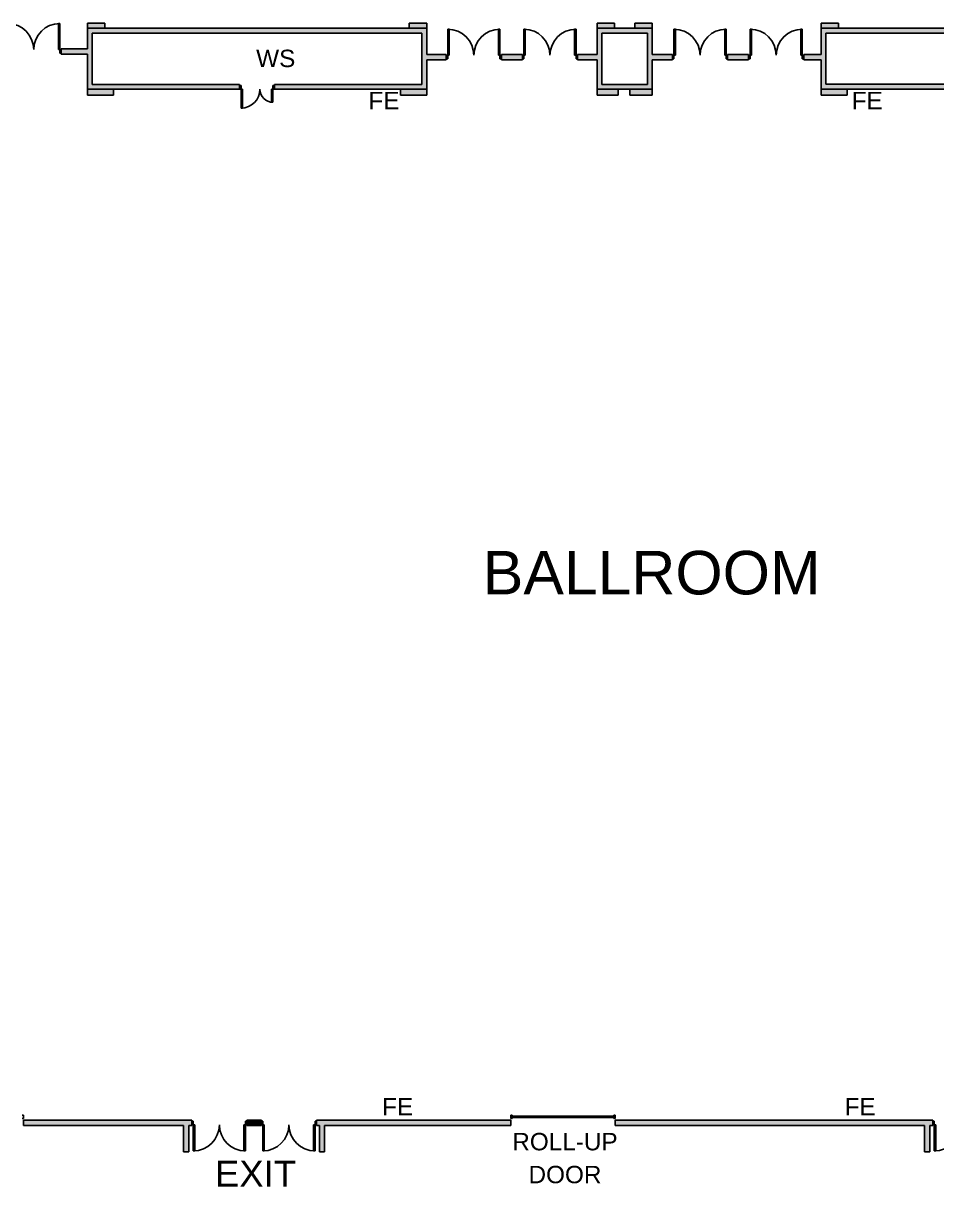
# Model space of a CAD drawing. Header units: inches. Extents: x -232 to 4871, y -5993 to -96.
# Drawn here: x 1557 to 2817, y -2585 to -981 of the extents above; entities that cross this region are included whole.
import ezdxf
from ezdxf.enums import TextEntityAlignment as Align

# ---------------------------------------------------------------- set-up
doc = ezdxf.new("R2010")
doc.units = ezdxf.units.IN
doc.header["$LTSCALE"] = 100
doc.header["$MEASUREMENT"] = 0
for name, color, linetype in [('bldg_doors', 9, 'CONTINUOUS'), ('bldg_doors_service', 7, 'CONTINUOUS'), ('bldg_fire', 1, 'CONTINUOUS'), ('bldg_text', 94, 'CONTINUOUS'), ('bldg_text1', 94, 'CONTINUOUS'), ('bldg_wallint', 9, 'CONTINUOUS'), ('bldg_wallintsol', 9, 'CONTINUOUS')]:
    doc.layers.add(name, color=color, linetype=linetype)
doc.styles.add('bldgtx30', font='arial.ttf', dxfattribs={"height": 30})
doc.styles.add('bldgtx36', font='arial.ttf', dxfattribs={"height": 36})

msp = doc.modelspace()

# ---------------------------------------------------------------- hatches: boundary and pattern name
at = {"layer": 'bldg_wallintsol'}
for points in [[(2140.5, -1023.7), (2113.5, -1023.7), (2113.5, -987.7), (1645.5, -987.7), (1645.5, -1016), (1609.5, -1016), (1609.5, -1023.2), (1645.5, -1023.2), (1645.5, -1071.7), (1855.5, -1071.7), (1855.5, -1065.1), (1652.1, -1065.1), (1652.1, -1016), (1652.1, -994.4), (2106.8, -994.4), (2106.8, -1023.7), (2106.8, -1065.1), (1903.5, -1065.1), (1903.5, -1071.7), (2113.5, -1071.7), (2113.5, -1031), (2140.5, -1031)], [(1669.5, -980.7), (1645.5, -980.7), (1645.5, -987.7), (1669.5, -987.7)], [(2113.5, -980.7), (2089.5, -980.7), (2089.5, -987.7), (2113.5, -987.7)], [(2372.5, -980.7), (2348.5, -980.7), (2348.5, -987.7), (2372.5, -987.7)], [(2424.5, -980.7), (2400.5, -980.7), (2400.5, -987.7), (2424.5, -987.7)], [(3139.5, -1031), (3175.5, -1031), (3175.5, -1023.7), (3139.5, -1023.7), (3139.5, -987.7), (2657.5, -987.7), (2657.5, -1023.7), (2633.5, -1023.7), (2633.5, -1031), (2657.5, -1031), (2657.5, -1071.7), (2863.5, -1071.7), (2863.5, -1064.5), (2664.1, -1064.5), (2664.1, -1023.7), (2664.1, -994.4), (3132.8, -994.4), (3132.8, -1023.7), (3132.8, -1064.5), (2911.5, -1064.5), (2911.5, -1071.7), (3139.5, -1071.7)], [(2681.5, -980.7), (2657.5, -980.7), (2657.5, -987.7), (2681.5, -987.7)], [(2245.5, -1023.7), (2240.5, -1023.7), (2221.5, -1023.7), (2216.5, -1023.7), (2216.5, -1031), (2245.5, -1031)], [(2557.5, -1023.7), (2552.5, -1023.7), (2533.5, -1023.7), (2528.5, -1023.7), (2528.5, -1031), (2557.5, -1031)], [(1681.5, -1071.7), (1645.5, -1071.7), (1645.5, -1079.7), (1681.5, -1079.7)], [(2113.5, -1071.7), (2077.5, -1071.7), (2077.5, -1079.7), (2113.5, -1079.7)], [(2377.5, -1071.7), (2348.5, -1071.7), (2348.5, -1079.7), (2377.5, -1079.7)], [(2424.5, -1071.7), (2393.5, -1071.7), (2393.5, -1079.7), (2424.5, -1079.7)], [(2693.5, -1071.7), (2657.5, -1071.7), (2657.5, -1079.7), (2693.5, -1079.7)], [(1789.5, -2493.7), (1781.8, -2493.7), (1557.5, -2493.7), (1557.5, -2501), (1778.2, -2501), (1778.2, -2537), (1785.5, -2537), (1785.5, -2501), (1789.5, -2501)], [(1885.5, -2493.7), (1865.5, -2493.7), (1865.5, -2501), (1885.5, -2501)], [(2229.5, -2493.7), (1969.1, -2493.7), (1961.5, -2493.7), (1961.5, -2501), (1965.5, -2501), (1965.5, -2537), (1972.7, -2537), (1972.7, -2501), (2229.5, -2501)], [(2811.5, -2493.7), (2803.8, -2493.7), (2373.5, -2493.7), (2373.5, -2501), (2800.2, -2501), (2800.2, -2537), (2807.5, -2537), (2807.5, -2501), (2811.5, -2501)]]:
    msp.add_hatch(color=256, dxfattribs=at).paths.add_polyline_path(points)
h = msp.add_hatch(color=256, dxfattribs=at)
h.paths.add_polyline_path([(2424.5, -1031), (2452.5, -1031), (2452.5, -1023.7), (2424.5, -1023.7), (2424.5, -987.7), (2348.5, -987.7), (2348.5, -1023.7), (2321.5, -1023.7), (2321.5, -1031), (2348.5, -1031), (2348.5, -1071.7), (2424.5, -1071.7)])
h.paths.add_polyline_path([(2355.1, -1023.7), (2355.1, -994.4), (2417.8, -994.4), (2417.8, -1023.7), (2417.8, -1065.1), (2355.1, -1065.1)], flags=17)

# ---------------------------------------------------------------- linework, layer by layer
at = {"layer": 'bldg_doors'}
for p, q in [((1605.5, -1017.1), (1605.5, -981.1)), ((1605.5, -981.1), (1607.5, -981.1)), ((1607.5, -981.1), (1607.5, -1017.1)), ((2144.5, -988.9), (2142.5, -988.9)), ((2142.5, -988.9), (2142.5, -1024.9)), ((2144.5, -1024.9), (2144.5, -988.9)), ((2212.5, -1024.9), (2212.5, -988.9)), ((2212.5, -988.9), (2214.5, -988.9)), ((2214.5, -988.9), (2214.5, -1024.9)), ((2249.5, -988.9), (2247.5, -988.9)), ((2247.5, -988.9), (2247.5, -1024.9)), ((2249.5, -1024.9), (2249.5, -988.9)), ((2317.5, -1024.9), (2317.5, -988.9)), ((2317.5, -988.9), (2319.5, -988.9)), ((2319.5, -988.9), (2319.5, -1024.9)), ((2456.5, -988.9), (2454.5, -988.9)), ((2454.5, -988.9), (2454.5, -1024.9)), ((2456.5, -1024.9), (2456.5, -988.9)), ((2524.5, -1024.9), (2524.5, -988.9)), ((2524.5, -988.9), (2526.5, -988.9)), ((2526.5, -988.9), (2526.5, -1024.9)), ((2561.5, -988.9), (2559.5, -988.9)), ((2559.5, -988.9), (2559.5, -1024.9)), ((2561.5, -1024.9), (2561.5, -988.9)), ((2629.5, -1024.9), (2629.5, -988.9)), ((2629.5, -988.9), (2631.5, -988.9)), ((2631.5, -988.9), (2631.5, -1024.9)), ((1607.5, -1017.1), (1605.5, -1017.1)), ((1609.5, -1017.1), (1607.5, -1017.1)), ((1607.5, -1017.1), (1607.5, -1022.1)), ((1607.5, -1022.1), (1609.5, -1022.1)), ((1609.5, -1022.1), (1609.5, -1017.1)), ((2140.5, -1029.9), (2140.5, -1024.9)), ((2140.5, -1024.9), (2142.5, -1024.9)), ((2142.5, -1024.9), (2144.5, -1024.9)), ((2142.5, -1024.9), (2142.5, -1029.9)), ((2214.5, -1024.9), (2212.5, -1024.9)), ((2216.5, -1024.9), (2214.5, -1024.9)), ((2214.5, -1024.9), (2214.5, -1029.9)), ((2216.5, -1029.9), (2216.5, -1024.9)), ((2245.5, -1029.9), (2245.5, -1024.9)), ((2245.5, -1024.9), (2247.5, -1024.9)), ((2247.5, -1024.9), (2249.5, -1024.9)), ((2247.5, -1024.9), (2247.5, -1029.9)), ((2319.5, -1024.9), (2317.5, -1024.9)), ((2321.5, -1024.9), (2319.5, -1024.9)), ((2319.5, -1024.9), (2319.5, -1029.9)), ((2321.5, -1029.9), (2321.5, -1024.9)), ((2452.5, -1029.9), (2452.5, -1024.9)), ((2452.5, -1024.9), (2454.5, -1024.9)), ((2454.5, -1024.9), (2456.5, -1024.9)), ((2454.5, -1024.9), (2454.5, -1029.9)), ((2526.5, -1024.9), (2524.5, -1024.9)), ((2528.5, -1024.9), (2526.5, -1024.9)), ((2526.5, -1024.9), (2526.5, -1029.9)), ((2528.5, -1029.9), (2528.5, -1024.9)), ((2557.5, -1029.9), (2557.5, -1024.9)), ((2557.5, -1024.9), (2559.5, -1024.9)), ((2559.5, -1024.9), (2561.5, -1024.9)), ((2559.5, -1024.9), (2559.5, -1029.9)), ((2631.5, -1024.9), (2629.5, -1024.9)), ((2633.5, -1024.9), (2631.5, -1024.9)), ((2631.5, -1024.9), (2631.5, -1029.9)), ((2633.5, -1029.9), (2633.5, -1024.9)), ((2142.5, -1029.9), (2140.5, -1029.9)), ((2214.5, -1029.9), (2216.5, -1029.9)), ((2247.5, -1029.9), (2245.5, -1029.9)), ((2319.5, -1029.9), (2321.5, -1029.9)), ((2454.5, -1029.9), (2452.5, -1029.9)), ((2526.5, -1029.9), (2528.5, -1029.9)), ((2559.5, -1029.9), (2557.5, -1029.9)), ((2631.5, -1029.9), (2633.5, -1029.9)), ((1857.5, -1066.7), (1855.5, -1066.7)), ((1855.5, -1066.7), (1855.5, -1071.7)), ((1855.5, -1071.7), (1857.5, -1071.7)), ((1857.5, -1071.7), (1857.5, -1066.7)), ((1857.5, -1071.7), (1859.5, -1071.7)), ((1857.5, -1097.7), (1857.5, -1071.7)), ((1859.5, -1071.7), (1859.5, -1097.7)), ((1899.5, -1089.7), (1899.5, -1071.7)), ((1899.5, -1071.7), (1901.5, -1071.7)), ((1901.5, -1066.7), (1903.5, -1066.7)), ((1901.5, -1071.7), (1901.5, -1066.7)), ((1901.5, -1071.7), (1901.5, -1089.7)), ((1903.5, -1071.7), (1901.5, -1071.7)), ((1903.5, -1066.7), (1903.5, -1071.7)), ((1901.5, -1089.7), (1899.5, -1089.7)), ((1859.5, -1097.7), (1857.5, -1097.7)), ((1791.5, -2494.9), (1789.5, -2494.9)), ((1789.5, -2494.9), (1789.5, -2499.9)), ((1789.5, -2499.9), (1791.5, -2499.9)), ((1791.5, -2499.9), (1791.5, -2494.9)), ((1791.5, -2499.9), (1793.5, -2499.9)), ((1791.5, -2535.9), (1791.5, -2499.9)), ((1793.5, -2499.9), (1793.5, -2535.9)), ((1863.5, -2499.9), (1861.5, -2499.9)), ((1861.5, -2499.9), (1861.5, -2535.9)), ((1863.5, -2494.9), (1865.5, -2494.9)), ((1863.5, -2499.9), (1863.5, -2494.9)), ((1863.5, -2535.9), (1863.5, -2499.9)), ((1865.5, -2499.9), (1863.5, -2499.9)), ((1865.5, -2494.9), (1865.5, -2499.9)), ((1887.5, -2494.9), (1885.5, -2494.9)), ((1885.5, -2494.9), (1885.5, -2499.9)), ((1885.5, -2499.9), (1887.5, -2499.9)), ((1887.5, -2499.9), (1887.5, -2494.9)), ((1887.5, -2499.9), (1889.5, -2499.9)), ((1887.5, -2535.9), (1887.5, -2499.9)), ((1889.5, -2499.9), (1889.5, -2535.9)), ((1959.5, -2499.9), (1957.5, -2499.9)), ((1957.5, -2499.9), (1957.5, -2535.9)), ((1959.5, -2494.9), (1961.5, -2494.9)), ((1959.5, -2499.9), (1959.5, -2494.9)), ((1959.5, -2535.9), (1959.5, -2499.9)), ((1961.5, -2499.9), (1959.5, -2499.9)), ((1961.5, -2494.9), (1961.5, -2499.9)), ((2813.5, -2494.9), (2811.5, -2494.9)), ((2811.5, -2494.9), (2811.5, -2499.9)), ((2811.5, -2499.9), (2813.5, -2499.9)), ((2813.5, -2499.9), (2813.5, -2494.9)), ((2813.5, -2499.9), (2815.5, -2499.9)), ((2813.5, -2535.9), (2813.5, -2499.9)), ((2815.5, -2499.9), (2815.5, -2535.9)), ((1793.5, -2535.9), (1791.5, -2535.9)), ((1861.5, -2535.9), (1863.5, -2535.9)), ((1889.5, -2535.9), (1887.5, -2535.9)), ((1957.5, -2535.9), (1959.5, -2535.9)), ((2815.5, -2535.9), (2813.5, -2535.9))]:
    msp.add_line(p, q, dxfattribs=at)
for centre, radius, start, end in [((1535.5, -1017.1), 36, 0, 90), ((2142.5, -1024.9), 36, 0, 90), ((2247.5, -1024.9), 36, 0, 90), ((2454.5, -1024.9), 36, 0, 90), ((2559.5, -1024.9), 36, 0, 90), ((1901.5, -1071.7), 18, 180, 270), ((1863.5, -2499.9), 36, 180, 270), ((1959.5, -2499.9), 36, 180, 270)]:
    msp.add_arc(centre, radius, start, end, dxfattribs=at)
at = {"layer": 'bldg_doors', "extrusion": (0, 0, -1)}
for centre, radius, start, end in [((-1607.5, -1017.1), 36, 0, 90), ((-2214.5, -1024.9), 36, 0, 90), ((-2319.5, -1024.9), 36, 0, 90), ((-2526.5, -1024.9), 36, 0, 90), ((-2631.5, -1024.9), 36, 0, 90), ((-1857.5, -1071.7), 26, 180, 270), ((-1791.5, -2499.9), 36, 180, 270), ((-1887.5, -2499.9), 36, 180, 270), ((-2813.5, -2499.9), 36, 180, 270)]:
    msp.add_arc(centre, radius, start, end, dxfattribs=at)
at = {"layer": 'bldg_doors_service'}
for p, q in [((1555.5, -2486.4), (1557.5, -2486.4)), ((1557.5, -2486.4), (1557.5, -2491.4)), ((2231.5, -2486.4), (2229.5, -2486.4)), ((2229.5, -2486.4), (2229.5, -2491.4)), ((2231.5, -2491.4), (2231.5, -2486.4)), ((2371.5, -2486.4), (2373.5, -2486.4)), ((2371.5, -2491.4), (2371.5, -2486.4)), ((2373.5, -2486.4), (2373.5, -2491.4)), ((1557.5, -2491.4), (1555.5, -2491.4)), ((2229.5, -2491.4), (2231.5, -2491.4)), ((2371.5, -2487.9), (2231.5, -2487.9)), ((2231.5, -2487.9), (2231.5, -2489.9)), ((2231.5, -2489.9), (2371.5, -2489.9)), ((2371.5, -2489.9), (2371.5, -2487.9)), ((2373.5, -2491.4), (2371.5, -2491.4))]:
    msp.add_line(p, q, dxfattribs=at)
at = {"layer": 'bldg_wallint'}
for p, q in [((1645.5, -987.7), (1645.5, -980.7)), ((1645.5, -980.7), (1669.5, -980.7)), ((2113.5, -987.7), (1645.5, -987.7)), ((1645.5, -987.7), (1645.5, -1016)), ((1652.1, -994.4), (2106.8, -994.4)), ((1652.1, -1016), (1652.1, -994.4)), ((1669.5, -980.7), (1669.5, -987.7)), ((2113.5, -980.7), (2089.5, -980.7)), ((2089.5, -980.7), (2089.5, -987.7)), ((2106.8, -994.4), (2106.8, -1023.7)), ((2113.5, -987.7), (2113.5, -980.7)), ((2113.5, -1023.7), (2113.5, -987.7)), ((2348.5, -987.7), (2348.5, -980.7)), ((2348.5, -980.7), (2372.5, -980.7)), ((2348.5, -987.7), (2348.5, -1023.7)), ((2424.5, -987.7), (2348.5, -987.7)), ((2355.1, -1023.7), (2355.1, -994.4)), ((2355.1, -994.4), (2417.8, -994.4)), ((2372.5, -980.7), (2372.5, -987.7)), ((2424.5, -980.7), (2400.5, -980.7)), ((2400.5, -980.7), (2400.5, -987.7)), ((2417.8, -994.4), (2417.8, -1023.7)), ((2424.5, -987.7), (2424.5, -980.7)), ((2424.5, -1023.7), (2424.5, -987.7)), ((2657.5, -987.7), (2657.5, -980.7)), ((2657.5, -980.7), (2681.5, -980.7)), ((3139.5, -987.7), (2657.5, -987.7)), ((2657.5, -987.7), (2657.5, -1023.7)), ((2664.1, -994.4), (3132.8, -994.4)), ((2664.1, -1023.7), (2664.1, -994.4)), ((2681.5, -980.7), (2681.5, -987.7)), ((1609.5, -1016), (1609.5, -1023.2)), ((1645.5, -1016), (1609.5, -1016)), ((1609.5, -1023.2), (1645.5, -1023.2)), ((1645.5, -1023.2), (1645.5, -1071.7)), ((1652.1, -1065.1), (1652.1, -1016)), ((2106.8, -1023.7), (2106.8, -1065.1)), ((2140.5, -1023.7), (2113.5, -1023.7)), ((2140.5, -1031), (2140.5, -1023.7)), ((2216.5, -1023.7), (2216.5, -1031)), ((2221.5, -1023.7), (2216.5, -1023.7)), ((2240.5, -1023.7), (2221.5, -1023.7)), ((2245.5, -1023.7), (2240.5, -1023.7)), ((2245.5, -1031), (2245.5, -1023.7)), ((2321.5, -1023.7), (2321.5, -1031)), ((2348.5, -1023.7), (2321.5, -1023.7)), ((2355.1, -1065.1), (2355.1, -1023.7)), ((2417.8, -1023.7), (2417.8, -1065.1)), ((2452.5, -1023.7), (2424.5, -1023.7)), ((2452.5, -1031), (2452.5, -1023.7)), ((2528.5, -1023.7), (2528.5, -1031)), ((2533.5, -1023.7), (2528.5, -1023.7)), ((2552.5, -1023.7), (2533.5, -1023.7)), ((2557.5, -1023.7), (2552.5, -1023.7)), ((2557.5, -1031), (2557.5, -1023.7)), ((2633.5, -1023.7), (2633.5, -1031)), ((2657.5, -1023.7), (2633.5, -1023.7)), ((2664.1, -1064.5), (2664.1, -1023.7)), ((2113.5, -1031), (2140.5, -1031)), ((2113.5, -1071.7), (2113.5, -1031)), ((2216.5, -1031), (2245.5, -1031)), ((2321.5, -1031), (2348.5, -1031)), ((2348.5, -1031), (2348.5, -1071.7)), ((2424.5, -1031), (2452.5, -1031)), ((2424.5, -1071.7), (2424.5, -1031)), ((2528.5, -1031), (2557.5, -1031)), ((2633.5, -1031), (2657.5, -1031)), ((2657.5, -1031), (2657.5, -1071.7)), ((1645.5, -1071.7), (1855.5, -1071.7)), ((1645.5, -1071.7), (1645.5, -1079.7)), ((1855.5, -1065.1), (1652.1, -1065.1)), ((1681.5, -1079.7), (1681.5, -1071.7)), ((1855.5, -1071.7), (1855.5, -1065.1)), ((2106.8, -1065.1), (1903.5, -1065.1)), ((1903.5, -1065.1), (1903.5, -1071.7)), ((1903.5, -1071.7), (2113.5, -1071.7)), ((2077.5, -1071.7), (2077.5, -1079.7)), ((2113.5, -1079.7), (2113.5, -1071.7)), ((2348.5, -1071.7), (2424.5, -1071.7)), ((2348.5, -1071.7), (2348.5, -1079.7)), ((2417.8, -1065.1), (2355.1, -1065.1)), ((2377.5, -1079.7), (2377.5, -1071.7)), ((2393.5, -1071.7), (2393.5, -1079.7)), ((2424.5, -1079.7), (2424.5, -1071.7)), ((2657.5, -1071.7), (2863.5, -1071.7)), ((2657.5, -1071.7), (2657.5, -1079.7)), ((2863.5, -1064.5), (2664.1, -1064.5)), ((2693.5, -1079.7), (2693.5, -1071.7)), ((1645.5, -1079.7), (1681.5, -1079.7)), ((2077.5, -1079.7), (2113.5, -1079.7)), ((2348.5, -1079.7), (2377.5, -1079.7)), ((2393.5, -1079.7), (2424.5, -1079.7)), ((2657.5, -1079.7), (2693.5, -1079.7)), ((1781.8, -2493.7), (1557.5, -2493.7)), ((1557.5, -2493.7), (1557.5, -2501)), ((1557.5, -2501), (1778.2, -2501)), ((1778.2, -2501), (1778.2, -2537)), ((1789.5, -2493.7), (1781.8, -2493.7)), ((1785.5, -2537), (1785.5, -2501)), ((1785.5, -2501), (1789.5, -2501)), ((1789.5, -2501), (1789.5, -2493.7)), ((1885.5, -2493.7), (1865.5, -2493.7)), ((1865.5, -2493.7), (1865.5, -2501)), ((1865.5, -2501), (1885.5, -2501)), ((1885.5, -2501), (1885.5, -2493.7)), ((1969.1, -2493.7), (1961.5, -2493.7)), ((1961.5, -2493.7), (1961.5, -2501)), ((1961.5, -2501), (1965.5, -2501)), ((1965.5, -2501), (1965.5, -2537)), ((2229.5, -2493.7), (1969.1, -2493.7)), ((1972.7, -2501), (2229.5, -2501)), ((1972.7, -2537), (1972.7, -2501)), ((2229.5, -2501), (2229.5, -2493.7)), ((2803.8, -2493.7), (2373.5, -2493.7)), ((2373.5, -2493.7), (2373.5, -2501)), ((2373.5, -2501), (2800.2, -2501)), ((2800.2, -2501), (2800.2, -2537)), ((2811.5, -2493.7), (2803.8, -2493.7)), ((2807.5, -2537), (2807.5, -2501)), ((2807.5, -2501), (2811.5, -2501)), ((2811.5, -2501), (2811.5, -2493.7)), ((1778.2, -2537), (1785.5, -2537)), ((1965.5, -2537), (1972.7, -2537)), ((2800.2, -2537), (2807.5, -2537))]:
    msp.add_line(p, q, dxfattribs=at)

# ---------------------------------------------------------------- texts
at = {"layer": 'bldg_fire', "style": 'bldgtx36'}
for p in [(2054.5, -1099.4), (2721, -1099.4), (2073.4, -2486.9), (2711.3, -2486.9)]:
    msp.add_text('FE', height=24, dxfattribs=at).set_placement(p, align=Align.CENTER)
at = {"layer": 'bldg_text'}
for s, height, style, p in [('WS', 24, 'bldgtx36', (1905.3, -1041.2)), ('ROLL-UP', 24, 'bldgtx30', (2304.2, -2535.1)), ('EXIT', 36, 'bldgtx36', (1877.4, -2585.3)), ('DOOR', 24, 'bldgtx30', (2304.2, -2580.5))]:
    msp.add_text(s, height=height, dxfattribs=dict(at, style=style)).set_placement(p, align=Align.CENTER)
at = {"layer": 'bldg_text1', "style": 'bldgtx36'}
msp.add_text('BALLROOM', height=60, dxfattribs=at).set_placement((2423.8, -1768.4), align=Align.CENTER)

doc.saveas('drawing.dxf')
